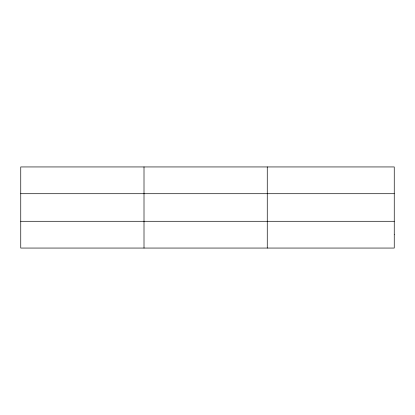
<?xml version="1.0" encoding="UTF-8"?>
<svg xmlns="http://www.w3.org/2000/svg" width="415" height="415" viewBox="0 0 415 415"><rect width="100%" height="100%" fill="white"/><g stroke="black" fill="none" stroke-linecap="round" stroke-linejoin="round"><path stroke-width="0.62" d="M144.005 166.944L144.005 248.056M267.26 166.944L267.26 248.056M20.75 193.712L394.25 193.712M20.75 221.288L394.25 221.288M394.25 234.672L394.25 248.056L20.75 248.056L20.75 166.944L394.25 166.944L394.25 234.672"/></g></svg>
